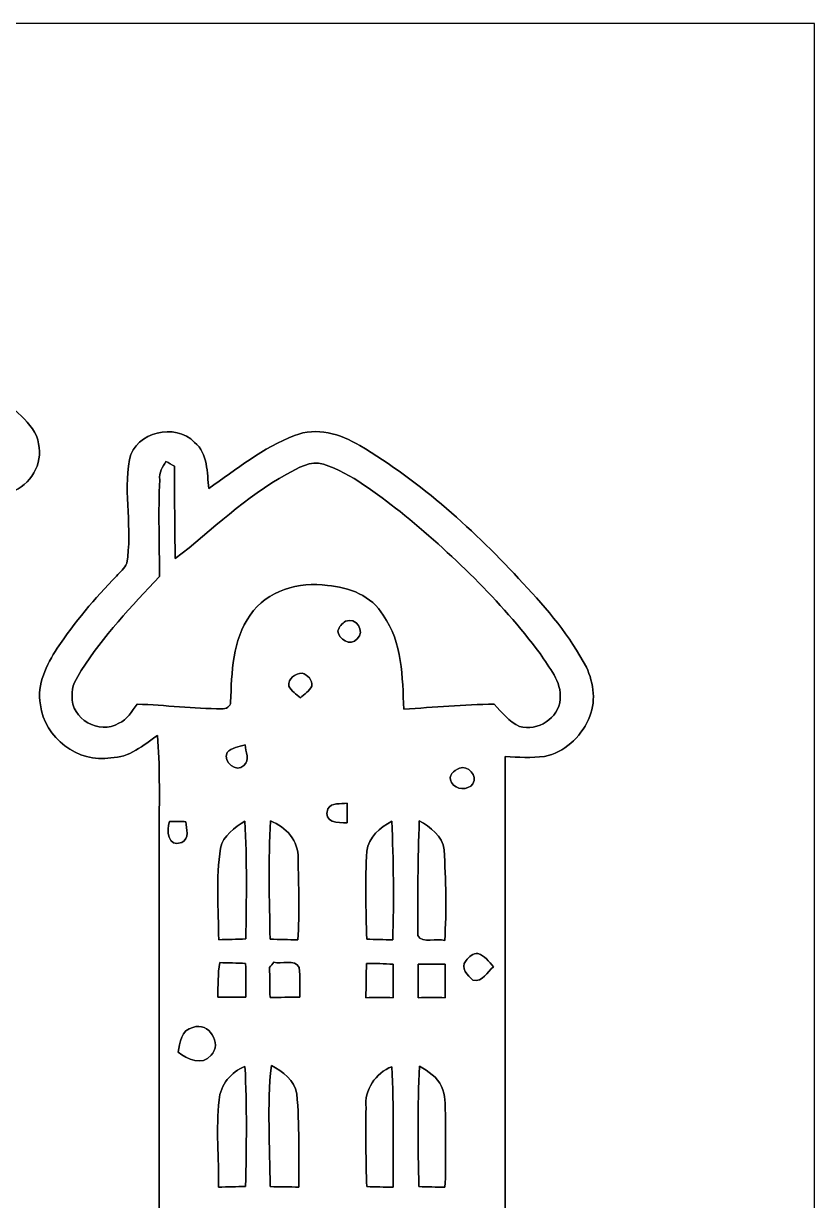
# Model space of a CAD drawing. Header units: centimetres. Extents: x -16.8 to 16.8, y -16.7 to 16.7.
# Drawn here: x 2.34 to 16.77, y -4.81 to 16.67 of the extents above; entities that cross this region are included whole.
import ezdxf

# ---------------------------------------------------------------- set-up
doc = ezdxf.new("R2010")
doc.units = ezdxf.units.CM
doc.header["$MEASUREMENT"] = 0
doc.layers.add('Layer 1', color=7, linetype='Continuous')

msp = doc.modelspace()

# ---------------------------------------------------------------- linework, layer by layer
at = {"layer": 'Layer 1', "color": 7}
for points, knots in [([(-16.77458, 16.66875), (-16.77458, 16.66875), (16.77458, 16.66875), (16.77458, 16.66875), (16.77458, 16.66875), (16.77458, 16.66875), (16.77458, -16.66875), (16.77458, -16.66875), (16.77458, -16.66875), (16.77458, -16.66875), (-16.77458, -16.66875), (-16.77458, -16.66875), (-16.77458, -16.66875), (-16.77458, -16.66875), (-16.77458, 16.66875), (-16.77458, 16.66875), (-16.77458, 16.66875), (-16.77458, 16.66875), (-16.77458, 16.66875), (-16.77458, 16.66875)], [0, 0, 0, 0, 0.16666667, 0.16666667, 0.16666667, 0.16666667, 0.33333333, 0.33333333, 0.33333333, 0.33333333, 0.5, 0.5, 0.5, 0.5, 0.66666667, 0.66666667, 0.66666667, 0.66666667, 1, 1, 1, 1]), ([(-5.19042, 15.84325), (-5.53473, 15.63441), (-5.80073, 15.32572), (-6.09918, 15.06044), (-6.09918, 15.06044), (-6.96278, 14.29032), (-7.77699, 13.46659), (-8.64553, 12.70176), (-8.64553, 12.70176), (-9.73384, 11.67342), (-10.8331, 10.65636), (-11.92636, 9.6333), (-11.92636, 9.6333), (-12.09216, 9.47949), (-12.26185, 9.31827), (-12.35569, 9.10907), (-12.35569, 9.10907), (-12.46223, 8.84132), (-12.37121, 8.52276), (-12.18283, 8.31356), (-12.18283, 8.31356), (-11.78243, 7.93221), (-11.19717, 8.1213), (-10.70257, 8.06909), (-10.70257, 8.06909), (-10.68352, 6.97301), (-10.66659, 5.87657), (-10.67153, 4.78014), (-10.67153, 4.78014), (-10.68246, 2.91112), (-10.64719, 1.0414), (-10.69305, -0.82691), (-10.69305, -0.82691), (-10.66765, -1.5053), (-10.65248, -2.18546), (-10.69799, -2.8635), (-10.69799, -2.8635), (-10.96716, -2.88114), (-11.32417, -2.84586), (-11.45963, -3.14537), (-11.45963, -3.14537), (-11.58946, -3.47345), (-11.50761, -3.85057), (-11.49526, -4.19312), (-11.49526, -4.19312), (-11.46951, -4.49615), (-11.11814, -4.63444), (-10.84933, -4.60481), (-10.84933, -4.60481), (-6.90915, -4.60234), (-2.96898, -4.60481), (0.9712, -4.6034), (0.9712, -4.6034), (1.23754, -4.61574), (1.60902, -4.59034), (1.70674, -4.28237), (1.70674, -4.28237), (1.78576, -3.92712), (1.76001, -3.54824), (1.7145, -3.19052), (1.7145, -3.19052), (1.60408, -2.88466), (1.21073, -2.8635), (0.94262, -2.84798), (0.94262, -2.84798), (0.93274, 0.79692), (0.92322, 4.44253), (0.94756, 8.08778), (0.94756, 8.08778), (1.33562, 8.08355), (1.72861, 8.02993), (2.11138, 8.122), (2.11138, 8.122), (2.47086, 8.23524), (2.69381, 8.63212), (2.61408, 8.9983), (2.61408, 8.9983), (2.59151, 9.20186), (2.4384, 9.35778), (2.30399, 9.49995), (2.30399, 9.49995), (1.55575, 10.19845), (0.79516, 10.88425), (0.05468, 11.59087), (0.05468, 11.59087), (-0.02223, 11.66848), (-0.12665, 11.7475), (-0.12277, 11.86886), (-0.12277, 11.86886), (-0.14288, 12.76315), (-0.10089, 13.65814), (-0.12982, 14.55208), (-0.12982, 14.55208), (-0.11218, 14.99729), (-0.50694, 15.44355), (-0.96873, 15.40051), (-0.96873, 15.40051), (-1.43545, 15.36065), (-2.05564, 15.55468), (-2.40418, 15.13981), (-2.40418, 15.13981), (-2.65571, 14.88087), (-2.62502, 14.49564), (-2.65818, 14.16579), (-2.65818, 14.16579), (-3.2572, 14.61805), (-3.76167, 15.18214), (-4.32717, 15.67392), (-4.32717, 15.67392), (-4.55013, 15.90111), (-4.89832, 15.95931), (-5.19042, 15.84325), (-5.19042, 15.84325), (-5.19042, 15.84325), (-5.19042, 15.84325), (-5.19042, 15.84325)], [0, 0, 0, 0, 0.03333333, 0.03333333, 0.03333333, 0.03333333, 0.06666667, 0.06666667, 0.06666667, 0.06666667, 0.1, 0.1, 0.1, 0.1, 0.13333333, 0.13333333, 0.13333333, 0.13333333, 0.16666667, 0.16666667, 0.16666667, 0.16666667, 0.2, 0.2, 0.2, 0.2, 0.23333333, 0.23333333, 0.23333333, 0.23333333, 0.26666667, 0.26666667, 0.26666667, 0.26666667, 0.3, 0.3, 0.3, 0.3, 0.33333333, 0.33333333, 0.33333333, 0.33333333, 0.36666667, 0.36666667, 0.36666667, 0.36666667, 0.4, 0.4, 0.4, 0.4, 0.43333333, 0.43333333, 0.43333333, 0.43333333, 0.46666667, 0.46666667, 0.46666667, 0.46666667, 0.5, 0.5, 0.5, 0.5, 0.53333333, 0.53333333, 0.53333333, 0.53333333, 0.56666667, 0.56666667, 0.56666667, 0.56666667, 0.6, 0.6, 0.6, 0.6, 0.63333333, 0.63333333, 0.63333333, 0.63333333, 0.66666667, 0.66666667, 0.66666667, 0.66666667, 0.7, 0.7, 0.7, 0.7, 0.73333333, 0.73333333, 0.73333333, 0.73333333, 0.76666667, 0.76666667, 0.76666667, 0.76666667, 0.8, 0.8, 0.8, 0.8, 0.83333333, 0.83333333, 0.83333333, 0.83333333, 0.86666667, 0.86666667, 0.86666667, 0.86666667, 0.9, 0.9, 0.9, 0.9, 0.93333333, 0.93333333, 0.93333333, 0.93333333, 1, 1, 1, 1]), ([(4.27037, 8.71008), (4.15996, 8.08567), (4.33176, 7.4422), (4.22204, 6.81637), (4.22204, 6.81637), (4.18147, 6.72394), (4.09998, 6.65833), (4.03507, 6.58389), (4.03507, 6.58389), (3.63573, 6.17855), (3.27201, 5.73722), (2.95416, 5.26556), (2.95416, 5.26556), (2.75484, 4.96499), (2.5781, 4.60834), (2.64689, 4.23651), (2.64689, 4.23651), (2.71604, 3.63467), (3.33093, 3.16018), (3.93277, 3.26743), (3.93277, 3.26743), (4.26861, 3.2639), (4.52543, 3.49779), (4.78402, 3.67559), (4.78402, 3.67559), (4.82953, 3.12773), (4.81471, 2.57775), (4.81647, 2.02847), (4.81647, 2.02847), (4.80519, -3.61844), (4.83376, -9.26606), (4.80201, -14.91262), (4.80201, -14.91262), (4.58258, -14.98424), (4.30953, -15.00187), (4.18042, -15.22201), (4.18042, -15.22201), (3.85445, -15.61289), (4.18324, -16.25706), (4.67219, -16.28069), (4.67219, -16.28069), (6.73065, -16.28457), (8.78946, -16.27576), (10.84827, -16.28387), (10.84827, -16.28387), (11.06876, -16.26376), (11.31217, -16.31315), (11.51819, -16.20979), (11.51819, -16.20979), (11.8551, -16.06374), (12.00326, -15.60195), (11.80712, -15.28727), (11.80712, -15.28727), (11.68717, -15.03609), (11.39155, -14.95672), (11.14107, -14.91015), (11.14107, -14.91015), (11.12379, -14.30867), (11.13084, -13.70718), (11.12979, -13.10569), (11.12979, -13.10569), (11.1312, -7.63976), (11.12873, -2.17417), (11.13084, 3.29177), (11.13084, 3.29177), (11.36897, 3.27413), (11.60851, 3.26143), (11.84698, 3.29106), (11.84698, 3.29106), (12.2047, 3.36374), (12.50632, 3.63467), (12.64744, 3.9684), (12.64744, 3.9684), (12.79842, 4.26791), (12.74833, 4.62633), (12.61075, 4.9209), (12.61075, 4.9209), (12.31441, 5.48993), (11.89672, 5.98452), (11.45787, 6.44807), (11.45787, 6.44807), (10.5791, 7.41151), (9.59697, 8.29627), (8.47513, 8.96761), (8.47513, 8.96761), (8.12271, 9.17681), (7.68667, 9.31157), (7.28698, 9.14894), (7.28698, 9.14894), (6.70913, 8.92951), (6.22406, 8.52946), (5.71923, 8.18339), (5.71923, 8.18339), (5.68607, 8.46702), (5.70512, 8.82086), (5.46171, 9.02476), (5.46171, 9.02476), (5.10752, 9.38459), (4.38997, 9.22091), (4.27037, 8.71008)], [0, 0, 0, 0, 0.03846154, 0.03846154, 0.03846154, 0.03846154, 0.07692308, 0.07692308, 0.07692308, 0.07692308, 0.11538462, 0.11538462, 0.11538462, 0.11538462, 0.15384615, 0.15384615, 0.15384615, 0.15384615, 0.19230769, 0.19230769, 0.19230769, 0.19230769, 0.23076923, 0.23076923, 0.23076923, 0.23076923, 0.26923077, 0.26923077, 0.26923077, 0.26923077, 0.30769231, 0.30769231, 0.30769231, 0.30769231, 0.34615385, 0.34615385, 0.34615385, 0.34615385, 0.38461538, 0.38461538, 0.38461538, 0.38461538, 0.42307692, 0.42307692, 0.42307692, 0.42307692, 0.46153846, 0.46153846, 0.46153846, 0.46153846, 0.5, 0.5, 0.5, 0.5, 0.53846154, 0.53846154, 0.53846154, 0.53846154, 0.57692308, 0.57692308, 0.57692308, 0.57692308, 0.61538462, 0.61538462, 0.61538462, 0.61538462, 0.65384615, 0.65384615, 0.65384615, 0.65384615, 0.69230769, 0.69230769, 0.69230769, 0.69230769, 0.73076923, 0.73076923, 0.73076923, 0.73076923, 0.76923077, 0.76923077, 0.76923077, 0.76923077, 0.80769231, 0.80769231, 0.80769231, 0.80769231, 0.84615385, 0.84615385, 0.84615385, 0.84615385, 0.88461538, 0.88461538, 0.88461538, 0.88461538, 0.92307692, 0.92307692, 0.92307692, 0.92307692, 1, 1, 1, 1]), ([(4.93818, 8.67622), (4.99039, 8.64658), (5.04296, 8.6166), (5.09587, 8.58696), (5.09587, 8.58696), (5.09834, 8.0264), (5.09199, 7.46584), (5.10822, 6.90527), (5.10822, 6.90527), (5.78556, 7.41927), (6.38986, 8.03734), (7.14551, 8.4455), (7.14551, 8.4455), (7.34766, 8.54781), (7.5759, 8.70585), (7.81332, 8.62718), (7.81332, 8.62718), (8.33755, 8.44903), (8.77394, 8.09096), (9.21067, 7.76252), (9.21067, 7.76252), (10.15012, 6.99241), (11.03806, 6.14539), (11.7662, 5.1689), (11.7662, 5.1689), (11.92812, 4.91666), (12.16342, 4.65949), (12.13309, 4.33599), (12.13309, 4.33599), (12.11333, 3.98956), (11.71963, 3.74297), (11.39119, 3.83928), (11.39119, 3.83928), (11.20493, 3.93171), (11.06523, 4.09222), (10.92976, 4.24497), (10.92976, 4.24497), (10.37872, 4.23757), (9.82874, 4.18888), (9.27911, 4.15502), (9.27911, 4.15502), (9.25442, 4.73639), (9.25371, 5.37386), (8.90305, 5.87022), (8.90305, 5.87022), (8.69668, 6.22159), (8.27581, 6.38246), (7.88705, 6.41421), (7.88705, 6.41421), (7.36988, 6.48194), (6.77792, 6.32531), (6.47735, 5.87128), (6.47735, 5.87128), (6.14292, 5.41443), (6.14468, 4.82388), (6.1147, 4.28484), (6.1147, 4.28484), (6.12316, 4.1977), (6.03003, 4.15784), (5.95701, 4.15996), (5.95701, 4.15996), (5.44089, 4.16525), (4.92795, 4.22698), (4.41219, 4.24603), (4.41219, 4.24603), (4.318, 4.11409), (4.23086, 3.96593), (4.07599, 3.89608), (4.07599, 3.89608), (3.73239, 3.67947), (3.19158, 3.97827), (3.22792, 4.39279), (3.22792, 4.39279), (3.19758, 4.572), (3.31364, 4.71523), (3.39231, 4.86128), (3.39231, 4.86128), (3.7913, 5.49169), (4.31306, 6.03109), (4.81824, 6.57613), (4.81824, 6.57613), (4.82141, 7.16527), (4.79425, 7.75476), (4.82459, 8.34319), (4.82459, 8.34319), (4.80519, 8.47125), (4.87539, 8.57603), (4.93818, 8.67622)], [0, 0, 0, 0, 0.04347826, 0.04347826, 0.04347826, 0.04347826, 0.08695652, 0.08695652, 0.08695652, 0.08695652, 0.13043478, 0.13043478, 0.13043478, 0.13043478, 0.17391304, 0.17391304, 0.17391304, 0.17391304, 0.2173913, 0.2173913, 0.2173913, 0.2173913, 0.26086957, 0.26086957, 0.26086957, 0.26086957, 0.30434783, 0.30434783, 0.30434783, 0.30434783, 0.34782609, 0.34782609, 0.34782609, 0.34782609, 0.39130435, 0.39130435, 0.39130435, 0.39130435, 0.43478261, 0.43478261, 0.43478261, 0.43478261, 0.47826087, 0.47826087, 0.47826087, 0.47826087, 0.52173913, 0.52173913, 0.52173913, 0.52173913, 0.56521739, 0.56521739, 0.56521739, 0.56521739, 0.60869565, 0.60869565, 0.60869565, 0.60869565, 0.65217391, 0.65217391, 0.65217391, 0.65217391, 0.69565217, 0.69565217, 0.69565217, 0.69565217, 0.73913043, 0.73913043, 0.73913043, 0.73913043, 0.7826087, 0.7826087, 0.7826087, 0.7826087, 0.82608696, 0.82608696, 0.82608696, 0.82608696, 0.86956522, 0.86956522, 0.86956522, 0.86956522, 0.91304348, 0.91304348, 0.91304348, 0.91304348, 1, 1, 1, 1]), ([(8.21514, 5.75804), (8.40458, 5.85011), (8.5852, 5.56401), (8.4261, 5.43807), (8.4261, 5.43807), (8.30933, 5.29555), (8.08531, 5.42713), (8.07685, 5.58412), (8.07685, 5.58412), (8.09766, 5.6575), (8.15199, 5.71782), (8.21514, 5.75804)], [0, 0, 0, 0, 0.25, 0.25, 0.25, 0.25, 0.5, 0.5, 0.5, 0.5, 1, 1, 1, 1]), ([(7.1815, 4.57482), (7.15469, 4.7117), (7.30179, 4.80801), (7.42244, 4.81118), (7.42244, 4.81118), (7.52122, 4.78049), (7.62035, 4.68701), (7.59989, 4.57482), (7.59989, 4.57482), (7.54944, 4.48663), (7.46407, 4.42666), (7.39069, 4.35928), (7.39069, 4.35928), (7.31696, 4.42666), (7.23159, 4.48663), (7.1815, 4.57482)], [0, 0, 0, 0, 0.2, 0.2, 0.2, 0.2, 0.4, 0.4, 0.4, 0.4, 0.6, 0.6, 0.6, 0.6, 1, 1, 1, 1]), ([(6.05331, 3.36127), (6.13622, 3.45652), (6.26851, 3.46851), (6.38351, 3.50344), (6.38351, 3.50344), (6.38704, 3.38138), (6.47912, 3.2198), (6.36199, 3.12914), (6.36199, 3.12914), (6.22371, 2.98591), (5.97676, 3.18841), (6.05331, 3.36127)], [0, 0, 0, 0, 0.25, 0.25, 0.25, 0.25, 0.5, 0.5, 0.5, 0.5, 1, 1, 1, 1]), ([(10.29511, 3.07622), (10.4521, 3.13902), (10.63307, 2.93723), (10.54206, 2.794), (10.54206, 2.794), (10.44222, 2.66136), (10.23655, 2.68076), (10.14801, 2.81517), (10.14801, 2.81517), (10.07533, 2.94922), (10.19492, 3.03777), (10.29511, 3.07622)], [0, 0, 0, 0, 0.25, 0.25, 0.25, 0.25, 0.5, 0.5, 0.5, 0.5, 1, 1, 1, 1]), ([(7.89058, 2.33609), (7.96502, 2.4571), (8.12165, 2.42041), (8.24371, 2.43664), (8.24371, 2.43664), (8.24583, 2.31775), (8.24583, 2.19816), (8.24371, 2.07892), (8.24371, 2.07892), (8.08355, 2.07927), (7.80097, 2.08104), (7.89058, 2.33609)], [0, 0, 0, 0, 0.25, 0.25, 0.25, 0.25, 0.5, 0.5, 0.5, 0.5, 1, 1, 1, 1]), ([(5.00309, 2.10326), (5.07682, 2.10256), (5.22464, 2.1015), (5.29837, 2.10114), (5.29837, 2.10114), (5.30789, 1.96921), (5.37633, 1.79423), (5.2264, 1.7205), (5.2264, 1.7205), (4.96499, 1.62525), (4.94489, 1.94204), (5.00309, 2.10326)], [0, 0, 0, 0, 0.25, 0.25, 0.25, 0.25, 0.5, 0.5, 0.5, 0.5, 1, 1, 1, 1]), ([(5.93337, 1.61784), (5.98135, 1.84785), (6.19266, 1.99319), (6.37928, 2.11067), (6.37928, 2.11067), (6.41773, 1.39453), (6.40786, 0.67698), (6.39516, -0.03986), (6.39516, -0.03986), (6.22935, -0.04445), (6.06531, -0.04974), (5.90056, -0.05362), (5.90056, -0.05362), (5.89703, 0.50377), (5.84694, 1.06433), (5.93337, 1.61784)], [0, 0, 0, 0, 0.2, 0.2, 0.2, 0.2, 0.4, 0.4, 0.4, 0.4, 0.6, 0.6, 0.6, 0.6, 1, 1, 1, 1]), ([(6.84354, 2.11631), (7.12717, 2.00836), (7.36459, 1.7466), (7.34871, 1.4291), (7.34871, 1.4291), (7.35753, 0.93486), (7.37941, 0.4378), (7.34695, -0.05609), (7.34695, -0.05609), (7.17585, -0.05151), (7.00758, -0.05009), (6.83789, -0.04445), (6.83789, -0.04445), (6.82696, 0.67557), (6.80473, 1.397), (6.84354, 2.11631)], [0, 0, 0, 0, 0.2, 0.2, 0.2, 0.2, 0.4, 0.4, 0.4, 0.4, 0.6, 0.6, 0.6, 0.6, 1, 1, 1, 1]), ([(8.60249, 1.56492), (8.636, 1.8161), (8.84731, 1.99849), (9.06074, 2.10961), (9.06074, 2.10961), (9.09002, 1.38889), (9.10272, 0.66499), (9.07627, -0.05574), (9.07627, -0.05574), (8.91681, -0.05115), (8.75982, -0.04939), (8.60213, -0.04339), (8.60213, -0.04339), (8.58908, 0.49248), (8.56968, 1.02941), (8.60249, 1.56492)], [0, 0, 0, 0, 0.2, 0.2, 0.2, 0.2, 0.4, 0.4, 0.4, 0.4, 0.6, 0.6, 0.6, 0.6, 1, 1, 1, 1]), ([(9.56239, 2.11914), (9.76559, 2.00343), (9.98502, 1.84079), (10.01466, 1.58997), (10.01466, 1.58997), (10.04746, 1.03928), (10.06157, 0.48225), (10.02594, -0.06914), (10.02594, -0.06914), (9.88307, -0.01023), (9.62342, -0.1397), (9.53311, 0.02434), (9.53311, 0.02434), (9.53699, 0.72214), (9.53206, 1.42169), (9.56239, 2.11914)], [0, 0, 0, 0, 0.2, 0.2, 0.2, 0.2, 0.4, 0.4, 0.4, 0.4, 0.6, 0.6, 0.6, 0.6, 1, 1, 1, 1]), ([(6.90704, -0.46531), (7.04356, -0.51153), (7.28768, -0.39617), (7.36776, -0.55845), (7.36776, -0.55845), (7.39034, -0.7366), (7.37764, -0.91899), (7.38187, -1.09926), (7.38187, -1.09926), (7.19984, -1.10208), (7.01957, -1.10808), (6.83824, -1.10561), (6.83824, -1.10561), (6.83401, -0.92287), (6.83119, -0.74048), (6.82978, -0.55845), (6.82978, -0.55845), (6.85518, -0.5274), (6.88128, -0.49636), (6.90704, -0.46531)], [0, 0, 0, 0, 0.16666667, 0.16666667, 0.16666667, 0.16666667, 0.33333333, 0.33333333, 0.33333333, 0.33333333, 0.5, 0.5, 0.5, 0.5, 0.66666667, 0.66666667, 0.66666667, 0.66666667, 1, 1, 1, 1]), ([(10.41576, -0.43251), (10.46586, -0.36301), (10.54453, -0.30445), (10.63307, -0.30268), (10.63307, -0.30268), (10.75549, -0.3429), (10.83239, -0.45403), (10.91353, -0.54681), (10.91353, -0.54681), (10.80064, -0.64629), (10.71986, -0.82832), (10.53888, -0.79234), (10.53888, -0.79234), (10.44646, -0.70026), (10.29864, -0.57785), (10.41576, -0.43251)], [0, 0, 0, 0, 0.2, 0.2, 0.2, 0.2, 0.4, 0.4, 0.4, 0.4, 0.6, 0.6, 0.6, 0.6, 1, 1, 1, 1]), ([(5.91855, -0.47131), (6.07554, -0.47519), (6.23464, -0.47943), (6.39233, -0.48613), (6.39233, -0.48613), (6.3948, -0.69039), (6.39621, -0.89535), (6.3948, -1.10067), (6.3948, -1.10067), (6.22406, -1.10173), (6.05472, -1.10561), (5.88469, -1.10384), (5.88469, -1.10384), (5.88962, -0.89288), (5.88504, -0.68051), (5.91855, -0.47131)], [0, 0, 0, 0, 0.2, 0.2, 0.2, 0.2, 0.4, 0.4, 0.4, 0.4, 0.6, 0.6, 0.6, 0.6, 1, 1, 1, 1]), ([(8.59931, -0.48472), (8.75912, -0.48789), (8.9214, -0.49142), (9.08226, -0.50024), (9.08226, -0.50024), (9.08262, -0.70344), (9.08332, -0.90734), (9.08438, -1.11125), (9.08438, -1.11125), (8.91752, -1.11054), (8.75312, -1.1109), (8.58767, -1.11125), (8.58767, -1.11125), (8.59014, -0.90205), (8.59296, -0.69356), (8.59931, -0.48472)], [0, 0, 0, 0, 0.2, 0.2, 0.2, 0.2, 0.4, 0.4, 0.4, 0.4, 0.6, 0.6, 0.6, 0.6, 1, 1, 1, 1]), ([(9.54334, -0.50165), (9.70703, -0.49883), (9.87072, -0.49812), (10.03512, -0.50024), (10.03512, -0.50024), (10.03512, -0.70344), (10.03582, -0.90734), (10.03688, -1.11125), (10.03688, -1.11125), (9.87072, -1.11054), (9.70703, -1.1109), (9.54229, -1.11125), (9.54229, -1.11125), (9.54193, -0.9077), (9.54264, -0.70485), (9.54334, -0.50165)], [0, 0, 0, 0, 0.2, 0.2, 0.2, 0.2, 0.4, 0.4, 0.4, 0.4, 0.6, 0.6, 0.6, 0.6, 1, 1, 1, 1]), ([(5.42996, -1.65594), (5.71959, -1.53988), (5.97394, -1.95121), (5.76192, -2.16359), (5.76192, -2.16359), (5.60387, -2.36361), (5.32165, -2.23167), (5.15973, -2.10714), (5.15973, -2.10714), (5.18795, -1.94204), (5.22076, -1.68769), (5.42996, -1.65594)], [0, 0, 0, 0, 0.25, 0.25, 0.25, 0.25, 0.5, 0.5, 0.5, 0.5, 1, 1, 1, 1]), ([(6.86153, -2.34915), (7.06826, -2.46063), (7.2898, -2.61444), (7.32578, -2.86491), (7.32578, -2.86491), (7.38223, -3.43041), (7.35118, -4.0005), (7.366, -4.56812), (7.366, -4.56812), (7.18891, -4.56565), (7.01393, -4.56671), (6.83824, -4.56071), (6.83824, -4.56071), (6.8393, -3.82482), (6.77792, -3.08187), (6.86153, -2.34915)], [0, 0, 0, 0, 0.2, 0.2, 0.2, 0.2, 0.4, 0.4, 0.4, 0.4, 0.6, 0.6, 0.6, 0.6, 1, 1, 1, 1]), ([(5.90726, -2.97886), (5.92914, -2.70404), (6.12846, -2.46662), (6.37999, -2.36537), (6.37999, -2.36537), (6.41879, -3.09492), (6.4068, -3.82588), (6.39163, -4.55612), (6.39163, -4.55612), (6.22653, -4.56036), (6.06319, -4.56565), (5.89915, -4.56918), (5.89915, -4.56918), (5.90621, -4.03931), (5.84729, -3.50661), (5.90726, -2.97886)], [0, 0, 0, 0, 0.2, 0.2, 0.2, 0.2, 0.4, 0.4, 0.4, 0.4, 0.6, 0.6, 0.6, 0.6, 1, 1, 1, 1]), ([(8.58943, -3.12067), (8.55169, -2.8), (8.76476, -2.48109), (9.06321, -2.37137), (9.06321, -2.37137), (9.10026, -3.10409), (9.0805, -3.83787), (9.08367, -4.57129), (9.08367, -4.57129), (8.92175, -4.56671), (8.76265, -4.5653), (8.60213, -4.56001), (8.60213, -4.56001), (8.58837, -4.08023), (8.5792, -3.60045), (8.58943, -3.12067)], [0, 0, 0, 0, 0.2, 0.2, 0.2, 0.2, 0.4, 0.4, 0.4, 0.4, 0.6, 0.6, 0.6, 0.6, 1, 1, 1, 1]), ([(9.56769, -2.36361), (9.7222, -2.45886), (9.89577, -2.55588), (9.96668, -2.73368), (9.96668, -2.73368), (10.04323, -2.88607), (10.02771, -3.06141), (10.03864, -3.22686), (10.03864, -3.22686), (10.03759, -3.67489), (10.05346, -4.12397), (10.03018, -4.572), (10.03018, -4.572), (9.87037, -4.56706), (9.71268, -4.56494), (9.55428, -4.55895), (9.55428, -4.55895), (9.53876, -3.82729), (9.52429, -3.09457), (9.56769, -2.36361)], [0, 0, 0, 0, 0.16666667, 0.16666667, 0.16666667, 0.16666667, 0.33333333, 0.33333333, 0.33333333, 0.33333333, 0.5, 0.5, 0.5, 0.5, 0.66666667, 0.66666667, 0.66666667, 0.66666667, 1, 1, 1, 1])]:
    msp.add_open_spline(points, degree=3, knots=knots, dxfattribs=at)
at = {"layer": 'Layer 1', "color": 49}
for points, knots in [([(-5.19042, 15.84325), (-4.89832, 15.95931), (-4.55013, 15.90111), (-4.32717, 15.67392), (-4.32717, 15.67392), (-3.76167, 15.18214), (-3.2572, 14.61805), (-2.65818, 14.16579), (-2.65818, 14.16579), (-2.62502, 14.49564), (-2.65571, 14.88087), (-2.40418, 15.13981), (-2.40418, 15.13981), (-2.05564, 15.55468), (-1.43545, 15.36065), (-0.96873, 15.40051), (-0.96873, 15.40051), (-0.50694, 15.44355), (-0.11218, 14.99729), (-0.12982, 14.55208), (-0.12982, 14.55208), (-0.10089, 13.65814), (-0.14288, 12.76315), (-0.12277, 11.86886), (-0.12277, 11.86886), (-0.12665, 11.7475), (-0.02223, 11.66848), (0.05468, 11.59087), (0.05468, 11.59087), (0.79516, 10.88425), (1.55575, 10.19845), (2.30399, 9.49995), (2.30399, 9.49995), (2.4384, 9.35778), (2.59151, 9.20186), (2.61408, 8.9983), (2.61408, 8.9983), (2.69381, 8.63212), (2.47086, 8.23524), (2.11138, 8.122), (2.11138, 8.122), (1.72861, 8.02993), (1.33562, 8.08355), (0.94756, 8.08778), (0.94756, 8.08778), (0.92322, 4.44253), (0.93274, 0.79692), (0.94262, -2.84798), (0.94262, -2.84798), (1.21073, -2.8635), (1.60408, -2.88466), (1.7145, -3.19052), (1.7145, -3.19052), (1.76001, -3.54824), (1.78576, -3.92712), (1.70674, -4.28237), (1.70674, -4.28237), (1.60902, -4.59034), (1.23754, -4.61574), (0.9712, -4.6034), (0.9712, -4.6034), (-2.96898, -4.60481), (-6.90915, -4.60234), (-10.84933, -4.60481), (-10.84933, -4.60481), (-11.11814, -4.63444), (-11.46951, -4.49615), (-11.49526, -4.19312), (-11.49526, -4.19312), (-11.50761, -3.85057), (-11.58946, -3.47345), (-11.45963, -3.14537), (-11.45963, -3.14537), (-11.32417, -2.84586), (-10.96716, -2.88114), (-10.69799, -2.8635), (-10.69799, -2.8635), (-10.65248, -2.18546), (-10.66765, -1.5053), (-10.69305, -0.82691), (-10.69305, -0.82691), (-10.64719, 1.0414), (-10.68246, 2.91112), (-10.67153, 4.78014), (-10.67153, 4.78014), (-10.66659, 5.87657), (-10.68352, 6.97301), (-10.70257, 8.06909), (-10.70257, 8.06909), (-11.19717, 8.1213), (-11.78243, 7.93221), (-12.18283, 8.31356), (-12.18283, 8.31356), (-12.37121, 8.52276), (-12.46223, 8.84132), (-12.35569, 9.10907), (-12.35569, 9.10907), (-12.26185, 9.31827), (-12.09216, 9.47949), (-11.92636, 9.6333), (-11.92636, 9.6333), (-10.8331, 10.65636), (-9.73384, 11.67342), (-8.64553, 12.70176), (-8.64553, 12.70176), (-7.77699, 13.46659), (-6.96278, 14.29032), (-6.09918, 15.06044), (-6.09918, 15.06044), (-5.80073, 15.32572), (-5.53473, 15.63441), (-5.19042, 15.84325), (-5.19042, 15.84325), (-5.19042, 15.84325), (-5.19042, 15.84325), (-5.19042, 15.84325)], [0, 0, 0, 0, 0.03333333, 0.03333333, 0.03333333, 0.03333333, 0.06666667, 0.06666667, 0.06666667, 0.06666667, 0.1, 0.1, 0.1, 0.1, 0.13333333, 0.13333333, 0.13333333, 0.13333333, 0.16666667, 0.16666667, 0.16666667, 0.16666667, 0.2, 0.2, 0.2, 0.2, 0.23333333, 0.23333333, 0.23333333, 0.23333333, 0.26666667, 0.26666667, 0.26666667, 0.26666667, 0.3, 0.3, 0.3, 0.3, 0.33333333, 0.33333333, 0.33333333, 0.33333333, 0.36666667, 0.36666667, 0.36666667, 0.36666667, 0.4, 0.4, 0.4, 0.4, 0.43333333, 0.43333333, 0.43333333, 0.43333333, 0.46666667, 0.46666667, 0.46666667, 0.46666667, 0.5, 0.5, 0.5, 0.5, 0.53333333, 0.53333333, 0.53333333, 0.53333333, 0.56666667, 0.56666667, 0.56666667, 0.56666667, 0.6, 0.6, 0.6, 0.6, 0.63333333, 0.63333333, 0.63333333, 0.63333333, 0.66666667, 0.66666667, 0.66666667, 0.66666667, 0.7, 0.7, 0.7, 0.7, 0.73333333, 0.73333333, 0.73333333, 0.73333333, 0.76666667, 0.76666667, 0.76666667, 0.76666667, 0.8, 0.8, 0.8, 0.8, 0.83333333, 0.83333333, 0.83333333, 0.83333333, 0.86666667, 0.86666667, 0.86666667, 0.86666667, 0.9, 0.9, 0.9, 0.9, 0.93333333, 0.93333333, 0.93333333, 0.93333333, 1, 1, 1, 1]), ([(4.27037, 8.71008), (4.38997, 9.22091), (5.10752, 9.38459), (5.46171, 9.02476), (5.46171, 9.02476), (5.70512, 8.82086), (5.68607, 8.46702), (5.71923, 8.18339), (5.71923, 8.18339), (6.22406, 8.52946), (6.70913, 8.92951), (7.28698, 9.14894), (7.28698, 9.14894), (7.68667, 9.31157), (8.12271, 9.17681), (8.47513, 8.96761), (8.47513, 8.96761), (9.59697, 8.29627), (10.5791, 7.41151), (11.45787, 6.44807), (11.45787, 6.44807), (11.89672, 5.98452), (12.31441, 5.48993), (12.61075, 4.9209), (12.61075, 4.9209), (12.74833, 4.62633), (12.79842, 4.26791), (12.64744, 3.9684), (12.64744, 3.9684), (12.50632, 3.63467), (12.2047, 3.36374), (11.84698, 3.29106), (11.84698, 3.29106), (11.60851, 3.26143), (11.36897, 3.27413), (11.13084, 3.29177), (11.13084, 3.29177), (11.12873, -2.17417), (11.1312, -7.63976), (11.12979, -13.10569), (11.12979, -13.10569), (11.13084, -13.70718), (11.12379, -14.30867), (11.14107, -14.91015), (11.14107, -14.91015), (11.39155, -14.95672), (11.68717, -15.03609), (11.80712, -15.28727), (11.80712, -15.28727), (12.00326, -15.60195), (11.8551, -16.06374), (11.51819, -16.20979), (11.51819, -16.20979), (11.31217, -16.31315), (11.06876, -16.26376), (10.84827, -16.28387), (10.84827, -16.28387), (8.78946, -16.27576), (6.73065, -16.28457), (4.67219, -16.28069), (4.67219, -16.28069), (4.18324, -16.25706), (3.85445, -15.61289), (4.18042, -15.22201), (4.18042, -15.22201), (4.30953, -15.00187), (4.58258, -14.98424), (4.80201, -14.91262), (4.80201, -14.91262), (4.83376, -9.26606), (4.80519, -3.61844), (4.81647, 2.02847), (4.81647, 2.02847), (4.81471, 2.57775), (4.82953, 3.12773), (4.78402, 3.67559), (4.78402, 3.67559), (4.52543, 3.49779), (4.26861, 3.2639), (3.93277, 3.26743), (3.93277, 3.26743), (3.33093, 3.16018), (2.71604, 3.63467), (2.64689, 4.23651), (2.64689, 4.23651), (2.5781, 4.60834), (2.75484, 4.96499), (2.95416, 5.26556), (2.95416, 5.26556), (3.27201, 5.73722), (3.63573, 6.17855), (4.03507, 6.58389), (4.03507, 6.58389), (4.09998, 6.65833), (4.18147, 6.72394), (4.22204, 6.81637), (4.22204, 6.81637), (4.33176, 7.4422), (4.15996, 8.08567), (4.27037, 8.71008), (4.27037, 8.71008), (4.27037, 8.71008), (4.27037, 8.71008), (4.27037, 8.71008)], [0, 0, 0, 0, 0.03703704, 0.03703704, 0.03703704, 0.03703704, 0.07407407, 0.07407407, 0.07407407, 0.07407407, 0.11111111, 0.11111111, 0.11111111, 0.11111111, 0.14814815, 0.14814815, 0.14814815, 0.14814815, 0.18518519, 0.18518519, 0.18518519, 0.18518519, 0.22222222, 0.22222222, 0.22222222, 0.22222222, 0.25925926, 0.25925926, 0.25925926, 0.25925926, 0.2962963, 0.2962963, 0.2962963, 0.2962963, 0.33333333, 0.33333333, 0.33333333, 0.33333333, 0.37037037, 0.37037037, 0.37037037, 0.37037037, 0.40740741, 0.40740741, 0.40740741, 0.40740741, 0.44444444, 0.44444444, 0.44444444, 0.44444444, 0.48148148, 0.48148148, 0.48148148, 0.48148148, 0.51851852, 0.51851852, 0.51851852, 0.51851852, 0.55555556, 0.55555556, 0.55555556, 0.55555556, 0.59259259, 0.59259259, 0.59259259, 0.59259259, 0.62962963, 0.62962963, 0.62962963, 0.62962963, 0.66666667, 0.66666667, 0.66666667, 0.66666667, 0.7037037, 0.7037037, 0.7037037, 0.7037037, 0.74074074, 0.74074074, 0.74074074, 0.74074074, 0.77777778, 0.77777778, 0.77777778, 0.77777778, 0.81481481, 0.81481481, 0.81481481, 0.81481481, 0.85185185, 0.85185185, 0.85185185, 0.85185185, 0.88888889, 0.88888889, 0.88888889, 0.88888889, 0.92592593, 0.92592593, 0.92592593, 0.92592593, 1, 1, 1, 1]), ([(4.93818, 8.67622), (4.87539, 8.57603), (4.80519, 8.47125), (4.82459, 8.34319), (4.82459, 8.34319), (4.79425, 7.75476), (4.82141, 7.16527), (4.81824, 6.57613), (4.81824, 6.57613), (4.31306, 6.03109), (3.7913, 5.49169), (3.39231, 4.86128), (3.39231, 4.86128), (3.31364, 4.71523), (3.19758, 4.572), (3.22792, 4.39279), (3.22792, 4.39279), (3.19158, 3.97827), (3.73239, 3.67947), (4.07599, 3.89608), (4.07599, 3.89608), (4.23086, 3.96593), (4.318, 4.11409), (4.41219, 4.24603), (4.41219, 4.24603), (4.92795, 4.22698), (5.44089, 4.16525), (5.95701, 4.15996), (5.95701, 4.15996), (6.03003, 4.15784), (6.12316, 4.1977), (6.1147, 4.28484), (6.1147, 4.28484), (6.14468, 4.82388), (6.14292, 5.41443), (6.47735, 5.87128), (6.47735, 5.87128), (6.77792, 6.32531), (7.36988, 6.48194), (7.88705, 6.41421), (7.88705, 6.41421), (8.27581, 6.38246), (8.69668, 6.22159), (8.90305, 5.87022), (8.90305, 5.87022), (9.25371, 5.37386), (9.25442, 4.73639), (9.27911, 4.15502), (9.27911, 4.15502), (9.82874, 4.18888), (10.37872, 4.23757), (10.92976, 4.24497), (10.92976, 4.24497), (11.06523, 4.09222), (11.20493, 3.93171), (11.39119, 3.83928), (11.39119, 3.83928), (11.71963, 3.74297), (12.11333, 3.98956), (12.13309, 4.33599), (12.13309, 4.33599), (12.16342, 4.65949), (11.92812, 4.91666), (11.7662, 5.1689), (11.7662, 5.1689), (11.03806, 6.14539), (10.15012, 6.99241), (9.21067, 7.76252), (9.21067, 7.76252), (8.77394, 8.09096), (8.33755, 8.44903), (7.81332, 8.62718), (7.81332, 8.62718), (7.5759, 8.70585), (7.34766, 8.54781), (7.14551, 8.4455), (7.14551, 8.4455), (6.38986, 8.03734), (5.78556, 7.41927), (5.10822, 6.90527), (5.10822, 6.90527), (5.09199, 7.46584), (5.09834, 8.0264), (5.09587, 8.58696), (5.09587, 8.58696), (5.04296, 8.6166), (4.99039, 8.64658), (4.93818, 8.67622), (4.93818, 8.67622), (4.93818, 8.67622), (4.93818, 8.67622), (4.93818, 8.67622)], [0, 0, 0, 0, 0.04166667, 0.04166667, 0.04166667, 0.04166667, 0.08333333, 0.08333333, 0.08333333, 0.08333333, 0.125, 0.125, 0.125, 0.125, 0.16666667, 0.16666667, 0.16666667, 0.16666667, 0.20833333, 0.20833333, 0.20833333, 0.20833333, 0.25, 0.25, 0.25, 0.25, 0.29166667, 0.29166667, 0.29166667, 0.29166667, 0.33333333, 0.33333333, 0.33333333, 0.33333333, 0.375, 0.375, 0.375, 0.375, 0.41666667, 0.41666667, 0.41666667, 0.41666667, 0.45833333, 0.45833333, 0.45833333, 0.45833333, 0.5, 0.5, 0.5, 0.5, 0.54166667, 0.54166667, 0.54166667, 0.54166667, 0.58333333, 0.58333333, 0.58333333, 0.58333333, 0.625, 0.625, 0.625, 0.625, 0.66666667, 0.66666667, 0.66666667, 0.66666667, 0.70833333, 0.70833333, 0.70833333, 0.70833333, 0.75, 0.75, 0.75, 0.75, 0.79166667, 0.79166667, 0.79166667, 0.79166667, 0.83333333, 0.83333333, 0.83333333, 0.83333333, 0.875, 0.875, 0.875, 0.875, 0.91666667, 0.91666667, 0.91666667, 0.91666667, 1, 1, 1, 1]), ([(8.21514, 5.75804), (8.15199, 5.71782), (8.09766, 5.6575), (8.07685, 5.58412), (8.07685, 5.58412), (8.08531, 5.42713), (8.30933, 5.29555), (8.4261, 5.43807), (8.4261, 5.43807), (8.5852, 5.56401), (8.40458, 5.85011), (8.21514, 5.75804), (8.21514, 5.75804), (8.21514, 5.75804), (8.21514, 5.75804), (8.21514, 5.75804)], [0, 0, 0, 0, 0.2, 0.2, 0.2, 0.2, 0.4, 0.4, 0.4, 0.4, 0.6, 0.6, 0.6, 0.6, 1, 1, 1, 1]), ([(7.1815, 4.57482), (7.23159, 4.48663), (7.31696, 4.42666), (7.39069, 4.35928), (7.39069, 4.35928), (7.46407, 4.42666), (7.54944, 4.48663), (7.59989, 4.57482), (7.59989, 4.57482), (7.62035, 4.68701), (7.52122, 4.78049), (7.42244, 4.81118), (7.42244, 4.81118), (7.30179, 4.80801), (7.15469, 4.7117), (7.1815, 4.57482), (7.1815, 4.57482), (7.1815, 4.57482), (7.1815, 4.57482), (7.1815, 4.57482)], [0, 0, 0, 0, 0.16666667, 0.16666667, 0.16666667, 0.16666667, 0.33333333, 0.33333333, 0.33333333, 0.33333333, 0.5, 0.5, 0.5, 0.5, 0.66666667, 0.66666667, 0.66666667, 0.66666667, 1, 1, 1, 1]), ([(6.05331, 3.36127), (5.97676, 3.18841), (6.22371, 2.98591), (6.36199, 3.12914), (6.36199, 3.12914), (6.47912, 3.2198), (6.38704, 3.38138), (6.38351, 3.50344), (6.38351, 3.50344), (6.26851, 3.46851), (6.13622, 3.45652), (6.05331, 3.36127), (6.05331, 3.36127), (6.05331, 3.36127), (6.05331, 3.36127), (6.05331, 3.36127)], [0, 0, 0, 0, 0.2, 0.2, 0.2, 0.2, 0.4, 0.4, 0.4, 0.4, 0.6, 0.6, 0.6, 0.6, 1, 1, 1, 1]), ([(10.29511, 3.07622), (10.19492, 3.03777), (10.07533, 2.94922), (10.14801, 2.81517), (10.14801, 2.81517), (10.23655, 2.68076), (10.44222, 2.66136), (10.54206, 2.794), (10.54206, 2.794), (10.63307, 2.93723), (10.4521, 3.13902), (10.29511, 3.07622), (10.29511, 3.07622), (10.29511, 3.07622), (10.29511, 3.07622), (10.29511, 3.07622)], [0, 0, 0, 0, 0.2, 0.2, 0.2, 0.2, 0.4, 0.4, 0.4, 0.4, 0.6, 0.6, 0.6, 0.6, 1, 1, 1, 1]), ([(7.89058, 2.33609), (7.80097, 2.08104), (8.08355, 2.07927), (8.24371, 2.07892), (8.24371, 2.07892), (8.24583, 2.19816), (8.24583, 2.31775), (8.24371, 2.43664), (8.24371, 2.43664), (8.12165, 2.42041), (7.96502, 2.4571), (7.89058, 2.33609), (7.89058, 2.33609), (7.89058, 2.33609), (7.89058, 2.33609), (7.89058, 2.33609)], [0, 0, 0, 0, 0.2, 0.2, 0.2, 0.2, 0.4, 0.4, 0.4, 0.4, 0.6, 0.6, 0.6, 0.6, 1, 1, 1, 1]), ([(5.00309, 2.10326), (4.94489, 1.94204), (4.96499, 1.62525), (5.2264, 1.7205), (5.2264, 1.7205), (5.37633, 1.79423), (5.30789, 1.96921), (5.29837, 2.10114), (5.29837, 2.10114), (5.22464, 2.1015), (5.07682, 2.10256), (5.00309, 2.10326), (5.00309, 2.10326), (5.00309, 2.10326), (5.00309, 2.10326), (5.00309, 2.10326)], [0, 0, 0, 0, 0.2, 0.2, 0.2, 0.2, 0.4, 0.4, 0.4, 0.4, 0.6, 0.6, 0.6, 0.6, 1, 1, 1, 1]), ([(5.93337, 1.61784), (5.84694, 1.06433), (5.89703, 0.50377), (5.90056, -0.05362), (5.90056, -0.05362), (6.06531, -0.04974), (6.22935, -0.04445), (6.39516, -0.03986), (6.39516, -0.03986), (6.40786, 0.67698), (6.41773, 1.39453), (6.37928, 2.11067), (6.37928, 2.11067), (6.19266, 1.99319), (5.98135, 1.84785), (5.93337, 1.61784), (5.93337, 1.61784), (5.93337, 1.61784), (5.93337, 1.61784), (5.93337, 1.61784)], [0, 0, 0, 0, 0.16666667, 0.16666667, 0.16666667, 0.16666667, 0.33333333, 0.33333333, 0.33333333, 0.33333333, 0.5, 0.5, 0.5, 0.5, 0.66666667, 0.66666667, 0.66666667, 0.66666667, 1, 1, 1, 1]), ([(6.84354, 2.11631), (6.80473, 1.397), (6.82696, 0.67557), (6.83789, -0.04445), (6.83789, -0.04445), (7.00758, -0.05009), (7.17585, -0.05151), (7.34695, -0.05609), (7.34695, -0.05609), (7.37941, 0.4378), (7.35753, 0.93486), (7.34871, 1.4291), (7.34871, 1.4291), (7.36459, 1.7466), (7.12717, 2.00836), (6.84354, 2.11631), (6.84354, 2.11631), (6.84354, 2.11631), (6.84354, 2.11631), (6.84354, 2.11631)], [0, 0, 0, 0, 0.16666667, 0.16666667, 0.16666667, 0.16666667, 0.33333333, 0.33333333, 0.33333333, 0.33333333, 0.5, 0.5, 0.5, 0.5, 0.66666667, 0.66666667, 0.66666667, 0.66666667, 1, 1, 1, 1]), ([(8.60249, 1.56492), (8.56968, 1.02941), (8.58908, 0.49248), (8.60213, -0.04339), (8.60213, -0.04339), (8.75982, -0.04939), (8.91681, -0.05115), (9.07627, -0.05574), (9.07627, -0.05574), (9.10272, 0.66499), (9.09002, 1.38889), (9.06074, 2.10961), (9.06074, 2.10961), (8.84731, 1.99849), (8.636, 1.8161), (8.60249, 1.56492), (8.60249, 1.56492), (8.60249, 1.56492), (8.60249, 1.56492), (8.60249, 1.56492)], [0, 0, 0, 0, 0.16666667, 0.16666667, 0.16666667, 0.16666667, 0.33333333, 0.33333333, 0.33333333, 0.33333333, 0.5, 0.5, 0.5, 0.5, 0.66666667, 0.66666667, 0.66666667, 0.66666667, 1, 1, 1, 1]), ([(9.56239, 2.11914), (9.53206, 1.42169), (9.53699, 0.72214), (9.53311, 0.02434), (9.53311, 0.02434), (9.62342, -0.1397), (9.88307, -0.01023), (10.02594, -0.06914), (10.02594, -0.06914), (10.06157, 0.48225), (10.04746, 1.03928), (10.01466, 1.58997), (10.01466, 1.58997), (9.98502, 1.84079), (9.76559, 2.00343), (9.56239, 2.11914), (9.56239, 2.11914), (9.56239, 2.11914), (9.56239, 2.11914), (9.56239, 2.11914)], [0, 0, 0, 0, 0.16666667, 0.16666667, 0.16666667, 0.16666667, 0.33333333, 0.33333333, 0.33333333, 0.33333333, 0.5, 0.5, 0.5, 0.5, 0.66666667, 0.66666667, 0.66666667, 0.66666667, 1, 1, 1, 1]), ([(6.90704, -0.46531), (6.88128, -0.49636), (6.85518, -0.5274), (6.82978, -0.55845), (6.82978, -0.55845), (6.83119, -0.74048), (6.83401, -0.92287), (6.83824, -1.10561), (6.83824, -1.10561), (7.01957, -1.10808), (7.19984, -1.10208), (7.38187, -1.09926), (7.38187, -1.09926), (7.37764, -0.91899), (7.39034, -0.7366), (7.36776, -0.55845), (7.36776, -0.55845), (7.28768, -0.39617), (7.04356, -0.51153), (6.90704, -0.46531), (6.90704, -0.46531), (6.90704, -0.46531), (6.90704, -0.46531), (6.90704, -0.46531)], [0, 0, 0, 0, 0.14285714, 0.14285714, 0.14285714, 0.14285714, 0.28571429, 0.28571429, 0.28571429, 0.28571429, 0.42857143, 0.42857143, 0.42857143, 0.42857143, 0.57142857, 0.57142857, 0.57142857, 0.57142857, 0.71428571, 0.71428571, 0.71428571, 0.71428571, 1, 1, 1, 1]), ([(10.41576, -0.43251), (10.29864, -0.57785), (10.44646, -0.70026), (10.53888, -0.79234), (10.53888, -0.79234), (10.71986, -0.82832), (10.80064, -0.64629), (10.91353, -0.54681), (10.91353, -0.54681), (10.83239, -0.45403), (10.75549, -0.3429), (10.63307, -0.30268), (10.63307, -0.30268), (10.54453, -0.30445), (10.46586, -0.36301), (10.41576, -0.43251), (10.41576, -0.43251), (10.41576, -0.43251), (10.41576, -0.43251), (10.41576, -0.43251)], [0, 0, 0, 0, 0.16666667, 0.16666667, 0.16666667, 0.16666667, 0.33333333, 0.33333333, 0.33333333, 0.33333333, 0.5, 0.5, 0.5, 0.5, 0.66666667, 0.66666667, 0.66666667, 0.66666667, 1, 1, 1, 1]), ([(5.91855, -0.47131), (5.88504, -0.68051), (5.88962, -0.89288), (5.88469, -1.10384), (5.88469, -1.10384), (6.05472, -1.10561), (6.22406, -1.10173), (6.3948, -1.10067), (6.3948, -1.10067), (6.39621, -0.89535), (6.3948, -0.69039), (6.39233, -0.48613), (6.39233, -0.48613), (6.23464, -0.47943), (6.07554, -0.47519), (5.91855, -0.47131), (5.91855, -0.47131), (5.91855, -0.47131), (5.91855, -0.47131), (5.91855, -0.47131)], [0, 0, 0, 0, 0.16666667, 0.16666667, 0.16666667, 0.16666667, 0.33333333, 0.33333333, 0.33333333, 0.33333333, 0.5, 0.5, 0.5, 0.5, 0.66666667, 0.66666667, 0.66666667, 0.66666667, 1, 1, 1, 1]), ([(8.59931, -0.48472), (8.59296, -0.69356), (8.59014, -0.90205), (8.58767, -1.11125), (8.58767, -1.11125), (8.75312, -1.1109), (8.91752, -1.11054), (9.08438, -1.11125), (9.08438, -1.11125), (9.08332, -0.90734), (9.08262, -0.70344), (9.08226, -0.50024), (9.08226, -0.50024), (8.9214, -0.49142), (8.75912, -0.48789), (8.59931, -0.48472), (8.59931, -0.48472), (8.59931, -0.48472), (8.59931, -0.48472), (8.59931, -0.48472)], [0, 0, 0, 0, 0.16666667, 0.16666667, 0.16666667, 0.16666667, 0.33333333, 0.33333333, 0.33333333, 0.33333333, 0.5, 0.5, 0.5, 0.5, 0.66666667, 0.66666667, 0.66666667, 0.66666667, 1, 1, 1, 1]), ([(9.54334, -0.50165), (9.54264, -0.70485), (9.54193, -0.9077), (9.54229, -1.11125), (9.54229, -1.11125), (9.70703, -1.1109), (9.87072, -1.11054), (10.03688, -1.11125), (10.03688, -1.11125), (10.03582, -0.90734), (10.03512, -0.70344), (10.03512, -0.50024), (10.03512, -0.50024), (9.87072, -0.49812), (9.70703, -0.49883), (9.54334, -0.50165), (9.54334, -0.50165), (9.54334, -0.50165), (9.54334, -0.50165), (9.54334, -0.50165)], [0, 0, 0, 0, 0.16666667, 0.16666667, 0.16666667, 0.16666667, 0.33333333, 0.33333333, 0.33333333, 0.33333333, 0.5, 0.5, 0.5, 0.5, 0.66666667, 0.66666667, 0.66666667, 0.66666667, 1, 1, 1, 1]), ([(5.42996, -1.65594), (5.22076, -1.68769), (5.18795, -1.94204), (5.15973, -2.10714), (5.15973, -2.10714), (5.32165, -2.23167), (5.60387, -2.36361), (5.76192, -2.16359), (5.76192, -2.16359), (5.97394, -1.95121), (5.71959, -1.53988), (5.42996, -1.65594), (5.42996, -1.65594), (5.42996, -1.65594), (5.42996, -1.65594), (5.42996, -1.65594)], [0, 0, 0, 0, 0.2, 0.2, 0.2, 0.2, 0.4, 0.4, 0.4, 0.4, 0.6, 0.6, 0.6, 0.6, 1, 1, 1, 1]), ([(6.86153, -2.34915), (6.77792, -3.08187), (6.8393, -3.82482), (6.83824, -4.56071), (6.83824, -4.56071), (7.01393, -4.56671), (7.18891, -4.56565), (7.366, -4.56812), (7.366, -4.56812), (7.35118, -4.0005), (7.38223, -3.43041), (7.32578, -2.86491), (7.32578, -2.86491), (7.2898, -2.61444), (7.06826, -2.46063), (6.86153, -2.34915), (6.86153, -2.34915), (6.86153, -2.34915), (6.86153, -2.34915), (6.86153, -2.34915)], [0, 0, 0, 0, 0.16666667, 0.16666667, 0.16666667, 0.16666667, 0.33333333, 0.33333333, 0.33333333, 0.33333333, 0.5, 0.5, 0.5, 0.5, 0.66666667, 0.66666667, 0.66666667, 0.66666667, 1, 1, 1, 1]), ([(5.90726, -2.97886), (5.84729, -3.50661), (5.90621, -4.03931), (5.89915, -4.56918), (5.89915, -4.56918), (6.06319, -4.56565), (6.22653, -4.56036), (6.39163, -4.55612), (6.39163, -4.55612), (6.4068, -3.82588), (6.41879, -3.09492), (6.37999, -2.36537), (6.37999, -2.36537), (6.12846, -2.46662), (5.92914, -2.70404), (5.90726, -2.97886), (5.90726, -2.97886), (5.90726, -2.97886), (5.90726, -2.97886), (5.90726, -2.97886)], [0, 0, 0, 0, 0.16666667, 0.16666667, 0.16666667, 0.16666667, 0.33333333, 0.33333333, 0.33333333, 0.33333333, 0.5, 0.5, 0.5, 0.5, 0.66666667, 0.66666667, 0.66666667, 0.66666667, 1, 1, 1, 1]), ([(8.58943, -3.12067), (8.5792, -3.60045), (8.58837, -4.08023), (8.60213, -4.56001), (8.60213, -4.56001), (8.76265, -4.5653), (8.92175, -4.56671), (9.08367, -4.57129), (9.08367, -4.57129), (9.0805, -3.83787), (9.10026, -3.10409), (9.06321, -2.37137), (9.06321, -2.37137), (8.76476, -2.48109), (8.55169, -2.8), (8.58943, -3.12067), (8.58943, -3.12067), (8.58943, -3.12067), (8.58943, -3.12067), (8.58943, -3.12067)], [0, 0, 0, 0, 0.16666667, 0.16666667, 0.16666667, 0.16666667, 0.33333333, 0.33333333, 0.33333333, 0.33333333, 0.5, 0.5, 0.5, 0.5, 0.66666667, 0.66666667, 0.66666667, 0.66666667, 1, 1, 1, 1]), ([(9.56769, -2.36361), (9.52429, -3.09457), (9.53876, -3.82729), (9.55428, -4.55895), (9.55428, -4.55895), (9.71268, -4.56494), (9.87037, -4.56706), (10.03018, -4.572), (10.03018, -4.572), (10.05346, -4.12397), (10.03759, -3.67489), (10.03864, -3.22686), (10.03864, -3.22686), (10.02771, -3.06141), (10.04323, -2.88607), (9.96668, -2.73368), (9.96668, -2.73368), (9.89577, -2.55588), (9.7222, -2.45886), (9.56769, -2.36361), (9.56769, -2.36361), (9.56769, -2.36361), (9.56769, -2.36361), (9.56769, -2.36361)], [0, 0, 0, 0, 0.14285714, 0.14285714, 0.14285714, 0.14285714, 0.28571429, 0.28571429, 0.28571429, 0.28571429, 0.42857143, 0.42857143, 0.42857143, 0.42857143, 0.57142857, 0.57142857, 0.57142857, 0.57142857, 0.71428571, 0.71428571, 0.71428571, 0.71428571, 1, 1, 1, 1])]:
    msp.add_open_spline(points, degree=3, knots=knots, dxfattribs=at)

doc.saveas('drawing.dxf')
